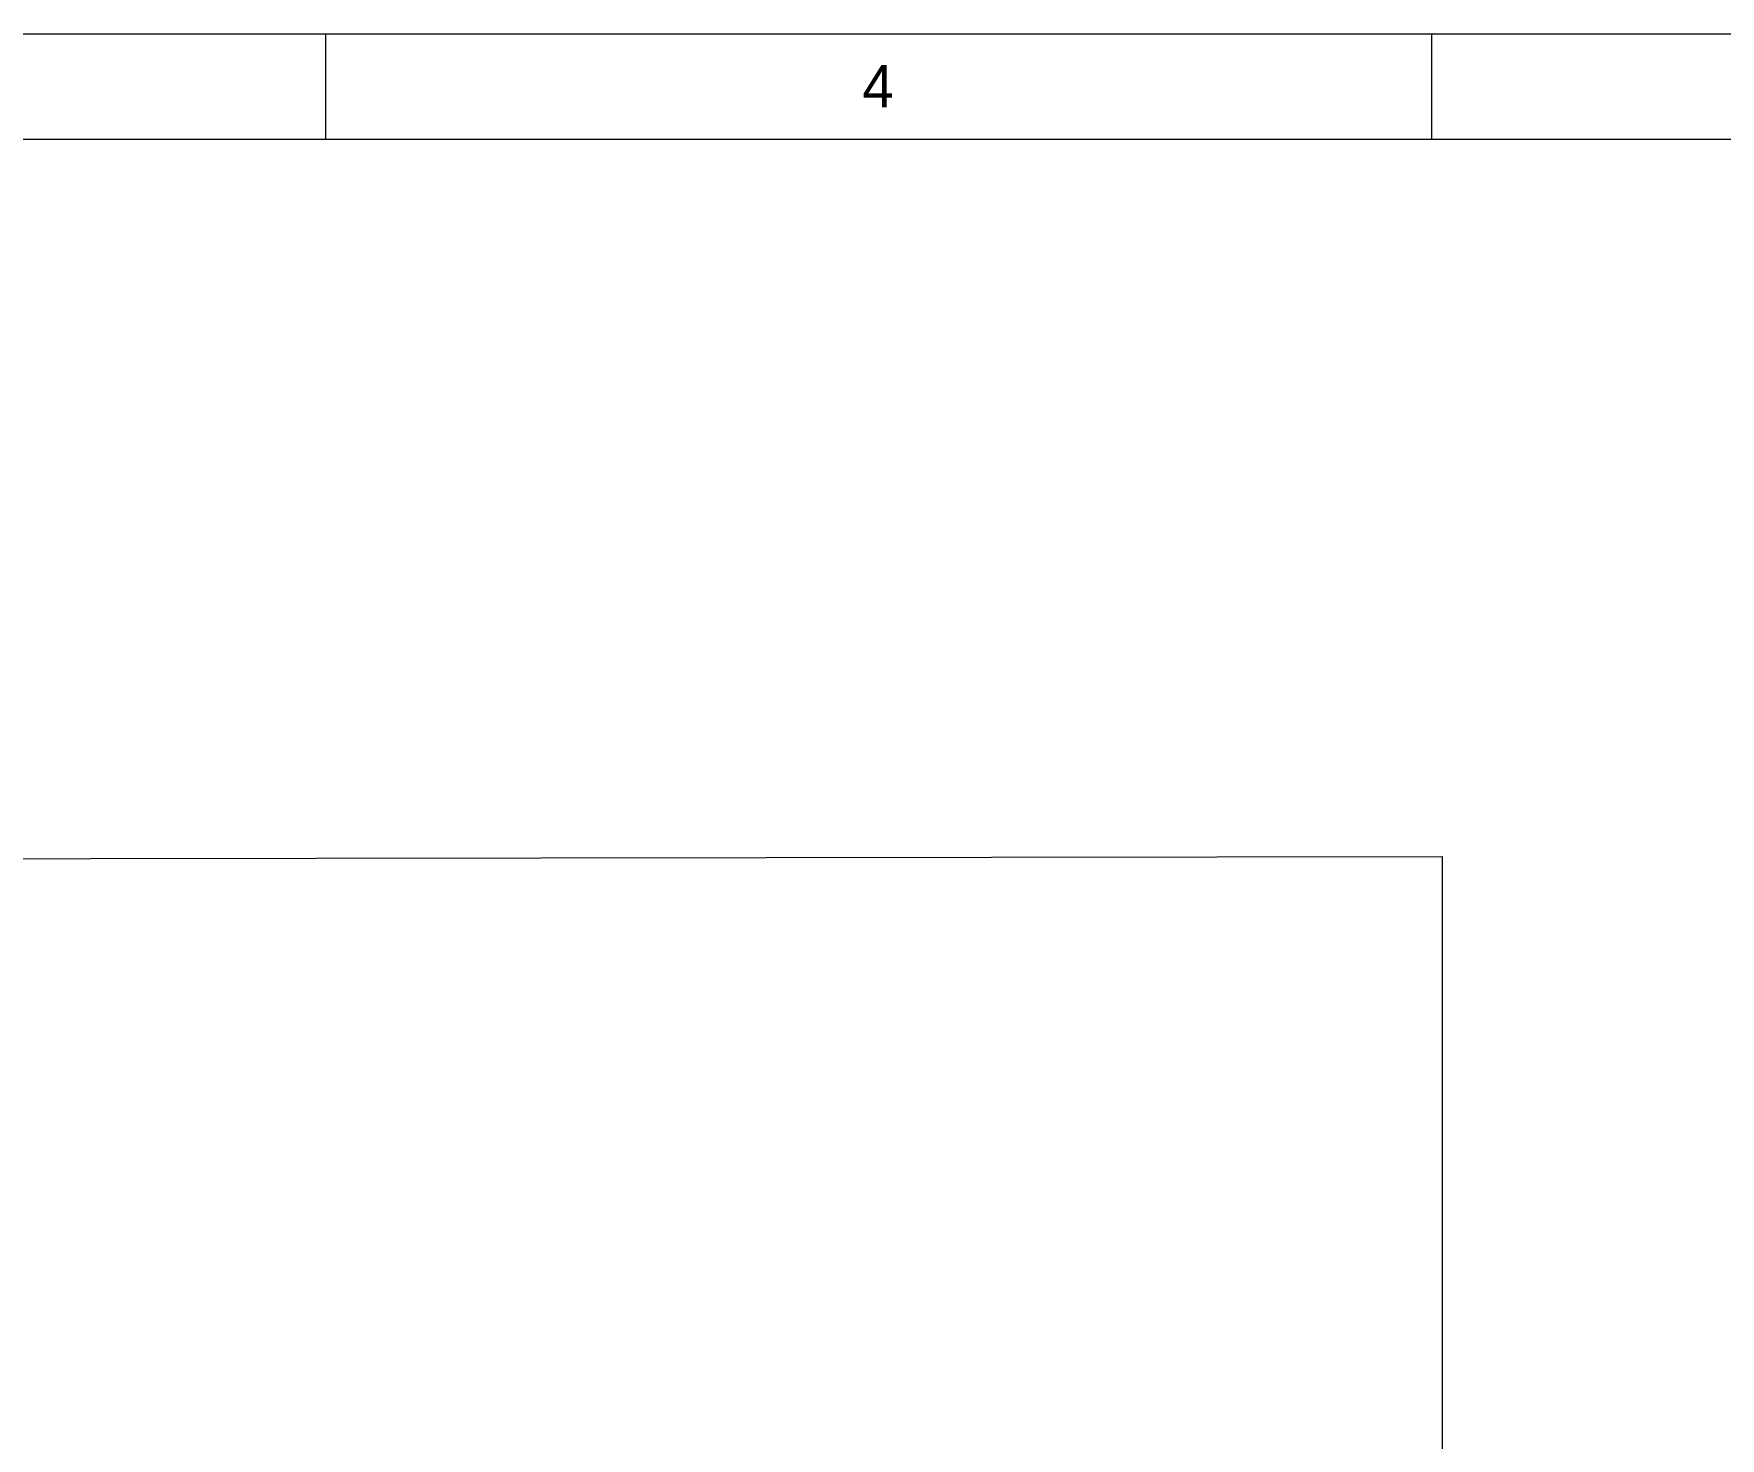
# Model space of a CAD drawing. Header units: inches. Extents: x -4705 to 38647, y 7098 to 31800.
# Drawn here: x 17373 to 19237, y 28863 to 30415 of the extents above; entities that cross this region are included whole.
import ezdxf

# ---------------------------------------------------------------- set-up
doc = ezdxf.new("R2010")
doc.units = ezdxf.units.IN
doc.header["$LTSCALE"] = 10
doc.header["$MEASUREMENT"] = 0
doc.layers.get('0').update_dxf_attribs({"lineweight": 0})
doc.styles.add('DWGTransNewTextStyle', font='SourceHanSansCN-Normal.ttf')

msp = doc.modelspace()

# ---------------------------------------------------------------- linework, layer by layer
at = {"color": 7, "linetype": 'Continuous', "lineweight": 0}
for p, q in [((14027.318, 30415.284), (23808.068, 30415.284)), ((17695.1, 30415.284), (17695.1, 30298.846)), ((18917.693, 30415.284), (18917.693, 30298.846)), ((14609.506, 30298.846), (23691.631, 30298.846))]:
    msp.add_line(p, q, dxfattribs=at)
at = {"color": 0, "ltscale": 50}
msp.add_lwpolyline([(14945.5, 29500.15), (18929.239, 29506.102), (18929.239, 26548.114), (14945.5, 26542.161)], close=True, dxfattribs=at)

# ---------------------------------------------------------------- texts
at = {"color": 7, "linetype": 'Continuous', "lineweight": 0, "insert": (18305.83, 30380.691), "char_height": 46.575, "attachment_point": 2, "style": 'DWGTransNewTextStyle'}
msp.add_mtext('4', dxfattribs=at)

doc.saveas('drawing.dxf')
